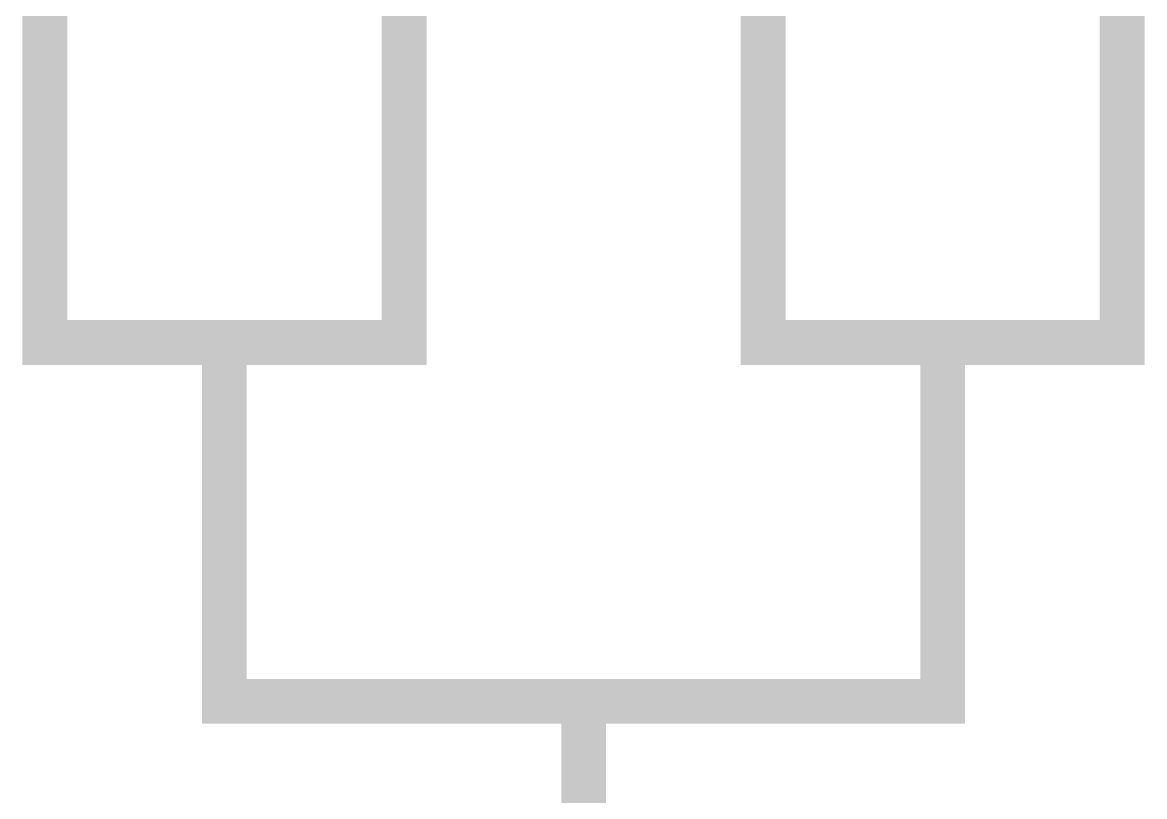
# Model space of a CAD drawing. Extents: x -40166 to 40284, y -45890 to 44060.
# Drawn here: x 10984 to 13485, y 10923 to 12649 of the extents above; entities that cross this region are included whole.
import ezdxf

# ---------------------------------------------------------------- set-up
doc = ezdxf.new("R2010")
doc.units = 0
for name, color, linetype in [('10', 12, 'CONTINUOUS'), ('11', 13, 'CONTINUOUS'), ('12', 14, 'CONTINUOUS'), ('13', 15, 'CONTINUOUS'), ('14', 16, 'CONTINUOUS'), ('15', 17, 'CONTINUOUS'), ('16', 18, 'CONTINUOUS'), ('17', 19, 'CONTINUOUS'), ('18', 20, 'CONTINUOUS'), ('19', 21, 'CONTINUOUS'), ('20', 22, 'CONTINUOUS'), ('21', 23, 'CONTINUOUS'), ('22', 24, 'CONTINUOUS'), ('23', 25, 'CONTINUOUS'), ('24', 26, 'CONTINUOUS'), ('25', 27, 'CONTINUOUS'), ('26', 28, 'CONTINUOUS'), ('27', 29, 'CONTINUOUS'), ('28', 30, 'CONTINUOUS'), ('29', 31, 'CONTINUOUS'), ('3', 6, 'CONTINUOUS'), ('30', 32, 'CONTINUOUS'), ('31', 33, 'CONTINUOUS'), ('32', 34, 'CONTINUOUS'), ('33', 35, 'CONTINUOUS'), ('34', 36, 'CONTINUOUS'), ('35', 37, 'CONTINUOUS'), ('36', 38, 'CONTINUOUS'), ('37', 39, 'CONTINUOUS'), ('38', 40, 'CONTINUOUS'), ('39', 41, 'CONTINUOUS'), ('40', 42, 'CONTINUOUS'), ('41', 43, 'CONTINUOUS'), ('42', 44, 'CONTINUOUS'), ('43', 45, 'CONTINUOUS'), ('44', 46, 'CONTINUOUS'), ('45', 47, 'CONTINUOUS'), ('46', 48, 'CONTINUOUS'), ('47', 49, 'CONTINUOUS'), ('48', 50, 'CONTINUOUS'), ('49', 51, 'CONTINUOUS'), ('5', 7, 'CONTINUOUS'), ('50', 52, 'CONTINUOUS'), ('6', 8, 'CONTINUOUS'), ('7', 9, 'CONTINUOUS'), ('8', 10, 'CONTINUOUS'), ('9', 11, 'CONTINUOUS'), ('L1D0_square', 2, 'CONTINUOUS'), ('L2D0_round', 3, 'CONTINUOUS')]:
    doc.layers.add(name, color=color, linetype=linetype)

# ---------------------------------------------------------------- blocks, each defined once
blk = doc.blocks.new('device')
at = {"layer": '10'}
for points in [[(-1025, -5092), (-1025, -5091), (-324, -5092), (-324, -5091)], [(576, -5092), (576, -5091), (1276, -5092), (1276, -5091)], [(-1025, -5110), (-1025, -5109), (-324, -5110), (-324, -5109)], [(576, -5110), (576, -5109), (1276, -5110), (1276, -5109)], [(-224, -5892), (-224, -5891), (476, -5892), (476, -5891)], [(-224, -5910), (-224, -5909), (476, -5910), (476, -5909)]]:
    blk.add_solid(points, dxfattribs=at)
at = {"layer": '11'}
for points in [[(-1025, -5091), (-1025, -5090), (-324, -5091), (-324, -5090)], [(576, -5091), (576, -5090), (1276, -5091), (1276, -5090)], [(-1025, -5111), (-1025, -5110), (-324, -5111), (-324, -5110)], [(576, -5111), (576, -5110), (1276, -5111), (1276, -5110)], [(-224, -5891), (-224, -5890), (476, -5891), (476, -5890)], [(-224, -5911), (-224, -5910), (476, -5911), (476, -5910)]]:
    blk.add_solid(points, dxfattribs=at)
at = {"layer": '12'}
for points in [[(-1025, -5090), (-1025, -5089), (-324, -5090), (-324, -5089)], [(576, -5090), (576, -5089), (1276, -5090), (1276, -5089)], [(-1025, -5112), (-1025, -5111), (-324, -5112), (-324, -5111)], [(576, -5112), (576, -5111), (1276, -5112), (1276, -5111)], [(-224, -5890), (-224, -5889), (476, -5890), (476, -5889)], [(-224, -5912), (-224, -5911), (476, -5912), (476, -5911)]]:
    blk.add_solid(points, dxfattribs=at)
at = {"layer": '13'}
for points in [[(-1025, -5089), (-1025, -5088), (-324, -5089), (-324, -5088)], [(576, -5089), (576, -5088), (1276, -5089), (1276, -5088)], [(-1025, -5113), (-1025, -5112), (-324, -5113), (-324, -5112)], [(576, -5113), (576, -5112), (1276, -5113), (1276, -5112)], [(-224, -5889), (-224, -5888), (476, -5889), (476, -5888)], [(-224, -5913), (-224, -5912), (476, -5913), (476, -5912)]]:
    blk.add_solid(points, dxfattribs=at)
at = {"layer": '14'}
for points in [[(-1025, -5088), (-1025, -5087), (-324, -5088), (-324, -5087)], [(576, -5088), (576, -5087), (1276, -5088), (1276, -5087)], [(-1025, -5114), (-1025, -5113), (-324, -5114), (-324, -5113)], [(576, -5114), (576, -5113), (1276, -5114), (1276, -5113)], [(-224, -5888), (-224, -5887), (476, -5888), (476, -5887)], [(-224, -5914), (-224, -5913), (476, -5914), (476, -5913)]]:
    blk.add_solid(points, dxfattribs=at)
at = {"layer": '15'}
for points in [[(-1025, -5087), (-1025, -5086), (-324, -5087), (-324, -5086)], [(576, -5087), (576, -5086), (1276, -5087), (1276, -5086)], [(-1025, -5115), (-1025, -5114), (-324, -5115), (-324, -5114)], [(576, -5115), (576, -5114), (1276, -5115), (1276, -5114)], [(-224, -5887), (-224, -5886), (476, -5887), (476, -5886)], [(-224, -5915), (-224, -5914), (476, -5915), (476, -5914)]]:
    blk.add_solid(points, dxfattribs=at)
at = {"layer": '16'}
for points in [[(-1025, -5086), (-1025, -5085), (-324, -5086), (-324, -5085)], [(576, -5086), (576, -5085), (1276, -5086), (1276, -5085)], [(-1025, -5116), (-1025, -5115), (-324, -5116), (-324, -5115)], [(576, -5116), (576, -5115), (1276, -5116), (1276, -5115)], [(-224, -5886), (-224, -5885), (476, -5886), (476, -5885)], [(-224, -5916), (-224, -5915), (476, -5916), (476, -5915)]]:
    blk.add_solid(points, dxfattribs=at)
at = {"layer": '17'}
for points in [[(-1025, -5085), (-1025, -5084), (-324, -5085), (-324, -5084)], [(576, -5085), (576, -5084), (1276, -5085), (1276, -5084)], [(-1025, -5117), (-1025, -5116), (-324, -5117), (-324, -5116)], [(576, -5117), (576, -5116), (1276, -5117), (1276, -5116)], [(-224, -5885), (-224, -5884), (476, -5885), (476, -5884)], [(-224, -5917), (-224, -5916), (476, -5917), (476, -5916)]]:
    blk.add_solid(points, dxfattribs=at)
at = {"layer": '18'}
for points in [[(-1025, -5084), (-1025, -5083), (-324, -5084), (-324, -5083)], [(576, -5084), (576, -5083), (1276, -5084), (1276, -5083)], [(-1025, -5118), (-1025, -5117), (-324, -5118), (-324, -5117)], [(576, -5118), (576, -5117), (1276, -5118), (1276, -5117)], [(-224, -5884), (-224, -5883), (476, -5884), (476, -5883)], [(-224, -5918), (-224, -5917), (476, -5918), (476, -5917)]]:
    blk.add_solid(points, dxfattribs=at)
at = {"layer": '19'}
for points in [[(-1025, -5083), (-1025, -5082), (-324, -5083), (-324, -5082)], [(576, -5083), (576, -5082), (1276, -5083), (1276, -5082)], [(-1025, -5119), (-1025, -5118), (-324, -5119), (-324, -5118)], [(576, -5119), (576, -5118), (1276, -5119), (1276, -5118)], [(-224, -5883), (-224, -5882), (476, -5883), (476, -5882)], [(-224, -5919), (-224, -5918), (476, -5919), (476, -5918)]]:
    blk.add_solid(points, dxfattribs=at)
at = {"layer": '20'}
for points in [[(-1025, -5082), (-1025, -5081), (-324, -5082), (-324, -5081)], [(576, -5082), (576, -5081), (1276, -5082), (1276, -5081)], [(-1025, -5120), (-1025, -5119), (-324, -5120), (-324, -5119)], [(576, -5120), (576, -5119), (1276, -5120), (1276, -5119)], [(-224, -5882), (-224, -5881), (476, -5882), (476, -5881)], [(-224, -5920), (-224, -5919), (476, -5920), (476, -5919)]]:
    blk.add_solid(points, dxfattribs=at)
at = {"layer": '21'}
for points in [[(-1025, -5081), (-1025, -5080), (-324, -5081), (-324, -5080)], [(576, -5081), (576, -5080), (1276, -5081), (1276, -5080)], [(-1025, -5121), (-1025, -5120), (-324, -5121), (-324, -5120)], [(576, -5121), (576, -5120), (1276, -5121), (1276, -5120)], [(-224, -5881), (-224, -5880), (476, -5881), (476, -5880)], [(-224, -5921), (-224, -5920), (476, -5921), (476, -5920)]]:
    blk.add_solid(points, dxfattribs=at)
at = {"layer": '22'}
for points in [[(-1025, -5080), (-1025, -5079), (-324, -5080), (-324, -5079)], [(576, -5080), (576, -5079), (1276, -5080), (1276, -5079)], [(-1025, -5122), (-1025, -5121), (-324, -5122), (-324, -5121)], [(576, -5122), (576, -5121), (1276, -5122), (1276, -5121)], [(-224, -5880), (-224, -5879), (476, -5880), (476, -5879)], [(-224, -5922), (-224, -5921), (476, -5922), (476, -5921)]]:
    blk.add_solid(points, dxfattribs=at)
at = {"layer": '23'}
for points in [[(-1025, -5079), (-1025, -5078), (-324, -5079), (-324, -5078)], [(576, -5079), (576, -5078), (1276, -5079), (1276, -5078)], [(-1025, -5123), (-1025, -5122), (-324, -5123), (-324, -5122)], [(576, -5123), (576, -5122), (1276, -5123), (1276, -5122)], [(-224, -5879), (-224, -5878), (476, -5879), (476, -5878)], [(-224, -5923), (-224, -5922), (476, -5923), (476, -5922)]]:
    blk.add_solid(points, dxfattribs=at)
at = {"layer": '24'}
for points in [[(-1025, -5078), (-1025, -5077), (-324, -5078), (-324, -5077)], [(576, -5078), (576, -5077), (1276, -5078), (1276, -5077)], [(-1025, -5124), (-1025, -5123), (-324, -5124), (-324, -5123)], [(576, -5124), (576, -5123), (1276, -5124), (1276, -5123)], [(-224, -5878), (-224, -5877), (476, -5878), (476, -5877)], [(-224, -5924), (-224, -5923), (476, -5924), (476, -5923)]]:
    blk.add_solid(points, dxfattribs=at)
at = {"layer": '25'}
for points in [[(-1025, -5077), (-1025, -5076), (-324, -5077), (-324, -5076)], [(576, -5077), (576, -5076), (1276, -5077), (1276, -5076)], [(-1025, -5125), (-1025, -5124), (-324, -5125), (-324, -5124)], [(576, -5125), (576, -5124), (1276, -5125), (1276, -5124)], [(-224, -5877), (-224, -5876), (476, -5877), (476, -5876)], [(-224, -5925), (-224, -5924), (476, -5925), (476, -5924)]]:
    blk.add_solid(points, dxfattribs=at)
at = {"layer": '26'}
for points in [[(-1025, -5076), (-1025, -5075), (-324, -5076), (-324, -5075)], [(576, -5076), (576, -5075), (1276, -5076), (1276, -5075)], [(-1025, -5126), (-1025, -5125), (-324, -5126), (-324, -5125)], [(576, -5126), (576, -5125), (1276, -5126), (1276, -5125)], [(-224, -5876), (-224, -5875), (476, -5876), (476, -5875)], [(-224, -5926), (-224, -5925), (476, -5926), (476, -5925)]]:
    blk.add_solid(points, dxfattribs=at)
at = {"layer": '27'}
for points in [[(-1025, -5075), (-1025, -5074), (-324, -5075), (-324, -5074)], [(576, -5075), (576, -5074), (1276, -5075), (1276, -5074)], [(-1025, -5127), (-1025, -5126), (-324, -5127), (-324, -5126)], [(576, -5127), (576, -5126), (1276, -5127), (1276, -5126)], [(-224, -5875), (-224, -5874), (476, -5875), (476, -5874)], [(-224, -5927), (-224, -5926), (476, -5927), (476, -5926)]]:
    blk.add_solid(points, dxfattribs=at)
at = {"layer": '28'}
for points in [[(-1025, -5074), (-1025, -5073), (-324, -5074), (-324, -5073)], [(576, -5074), (576, -5073), (1276, -5074), (1276, -5073)], [(-1025, -5128), (-1025, -5127), (-324, -5128), (-324, -5127)], [(576, -5128), (576, -5127), (1276, -5128), (1276, -5127)], [(-224, -5874), (-224, -5873), (476, -5874), (476, -5873)], [(-224, -5928), (-224, -5927), (476, -5928), (476, -5927)]]:
    blk.add_solid(points, dxfattribs=at)
at = {"layer": '29'}
for points in [[(-1025, -5073), (-1025, -5072), (-324, -5073), (-324, -5072)], [(576, -5073), (576, -5072), (1276, -5073), (1276, -5072)], [(-1025, -5129), (-1025, -5128), (-324, -5129), (-324, -5128)], [(576, -5129), (576, -5128), (1276, -5129), (1276, -5128)], [(-224, -5873), (-224, -5872), (476, -5873), (476, -5872)], [(-224, -5929), (-224, -5928), (476, -5929), (476, -5928)]]:
    blk.add_solid(points, dxfattribs=at)
at = {"layer": '3'}
for points in [[(-1025, -5100), (-1025, -5098), (-324, -5100), (-324, -5098)], [(-1025, -5103), (-1025, -5101), (-324, -5103), (-324, -5101)], [(576, -5100), (576, -5098), (1276, -5100), (1276, -5098)], [(576, -5103), (576, -5101), (1276, -5103), (1276, -5101)], [(-224, -5900), (-224, -5898), (476, -5900), (476, -5898)], [(-224, -5903), (-224, -5901), (476, -5903), (476, -5901)]]:
    blk.add_solid(points, dxfattribs=at)
at = {"layer": '30'}
for points in [[(-1025, -5072), (-1025, -5071), (-324, -5072), (-324, -5071)], [(576, -5072), (576, -5071), (1276, -5072), (1276, -5071)], [(-1025, -5130), (-1025, -5129), (-324, -5130), (-324, -5129)], [(576, -5130), (576, -5129), (1276, -5130), (1276, -5129)], [(-224, -5872), (-224, -5871), (476, -5872), (476, -5871)], [(-224, -5930), (-224, -5929), (476, -5930), (476, -5929)]]:
    blk.add_solid(points, dxfattribs=at)
at = {"layer": '31'}
for points in [[(-1025, -5071), (-1025, -5070), (-324, -5071), (-324, -5070)], [(576, -5071), (576, -5070), (1276, -5071), (1276, -5070)], [(-1025, -5131), (-1025, -5130), (-324, -5131), (-324, -5130)], [(576, -5131), (576, -5130), (1276, -5131), (1276, -5130)], [(-224, -5871), (-224, -5870), (476, -5871), (476, -5870)], [(-224, -5931), (-224, -5930), (476, -5931), (476, -5930)]]:
    blk.add_solid(points, dxfattribs=at)
at = {"layer": '32'}
for points in [[(-1025, -5070), (-1025, -5069), (-324, -5070), (-324, -5069)], [(576, -5070), (576, -5069), (1276, -5070), (1276, -5069)], [(-1025, -5132), (-1025, -5131), (-324, -5132), (-324, -5131)], [(576, -5132), (576, -5131), (1276, -5132), (1276, -5131)], [(-224, -5870), (-224, -5869), (476, -5870), (476, -5869)], [(-224, -5932), (-224, -5931), (476, -5932), (476, -5931)]]:
    blk.add_solid(points, dxfattribs=at)
at = {"layer": '33'}
for points in [[(-1025, -5069), (-1025, -5068), (-324, -5069), (-324, -5068)], [(576, -5069), (576, -5068), (1276, -5069), (1276, -5068)], [(-1025, -5133), (-1025, -5132), (-324, -5133), (-324, -5132)], [(576, -5133), (576, -5132), (1276, -5133), (1276, -5132)], [(-224, -5869), (-224, -5868), (476, -5869), (476, -5868)], [(-224, -5933), (-224, -5932), (476, -5933), (476, -5932)]]:
    blk.add_solid(points, dxfattribs=at)
at = {"layer": '34'}
for points in [[(-1025, -5068), (-1025, -5067), (-324, -5068), (-324, -5067)], [(576, -5068), (576, -5067), (1276, -5068), (1276, -5067)], [(-1025, -5134), (-1025, -5133), (-324, -5134), (-324, -5133)], [(576, -5134), (576, -5133), (1276, -5134), (1276, -5133)], [(-224, -5868), (-224, -5867), (476, -5868), (476, -5867)], [(-224, -5934), (-224, -5933), (476, -5934), (476, -5933)]]:
    blk.add_solid(points, dxfattribs=at)
at = {"layer": '35'}
for points in [[(-1025, -5067), (-1025, -5066), (-324, -5067), (-324, -5066)], [(576, -5067), (576, -5066), (1276, -5067), (1276, -5066)], [(-1025, -5135), (-1025, -5134), (-324, -5135), (-324, -5134)], [(576, -5135), (576, -5134), (1276, -5135), (1276, -5134)], [(-224, -5867), (-224, -5866), (476, -5867), (476, -5866)], [(-224, -5935), (-224, -5934), (476, -5935), (476, -5934)]]:
    blk.add_solid(points, dxfattribs=at)
at = {"layer": '36'}
for points in [[(-1025, -5066), (-1025, -5065), (-324, -5066), (-324, -5065)], [(576, -5066), (576, -5065), (1276, -5066), (1276, -5065)], [(-1025, -5136), (-1025, -5135), (-324, -5136), (-324, -5135)], [(576, -5136), (576, -5135), (1276, -5136), (1276, -5135)], [(-224, -5866), (-224, -5865), (476, -5866), (476, -5865)], [(-224, -5936), (-224, -5935), (476, -5936), (476, -5935)]]:
    blk.add_solid(points, dxfattribs=at)
at = {"layer": '37'}
for points in [[(-1025, -5065), (-1025, -5064), (-324, -5065), (-324, -5064)], [(576, -5065), (576, -5064), (1276, -5065), (1276, -5064)], [(-1025, -5137), (-1025, -5136), (-324, -5137), (-324, -5136)], [(576, -5137), (576, -5136), (1276, -5137), (1276, -5136)], [(-224, -5865), (-224, -5864), (476, -5865), (476, -5864)], [(-224, -5937), (-224, -5936), (476, -5937), (476, -5936)]]:
    blk.add_solid(points, dxfattribs=at)
at = {"layer": '38'}
for points in [[(-1025, -5064), (-1025, -5063), (-324, -5064), (-324, -5063)], [(576, -5064), (576, -5063), (1276, -5064), (1276, -5063)], [(-1025, -5138), (-1025, -5137), (-324, -5138), (-324, -5137)], [(576, -5138), (576, -5137), (1276, -5138), (1276, -5137)], [(-224, -5864), (-224, -5863), (476, -5864), (476, -5863)], [(-224, -5938), (-224, -5937), (476, -5938), (476, -5937)]]:
    blk.add_solid(points, dxfattribs=at)
at = {"layer": '39'}
for points in [[(-1025, -5063), (-1025, -5062), (-324, -5063), (-324, -5062)], [(576, -5063), (576, -5062), (1276, -5063), (1276, -5062)], [(-1025, -5139), (-1025, -5138), (-324, -5139), (-324, -5138)], [(576, -5139), (576, -5138), (1276, -5139), (1276, -5138)], [(-224, -5863), (-224, -5862), (476, -5863), (476, -5862)], [(-224, -5939), (-224, -5938), (476, -5939), (476, -5938)]]:
    blk.add_solid(points, dxfattribs=at)
at = {"layer": '40'}
for points in [[(-1025, -5062), (-1025, -5061), (-324, -5062), (-324, -5061)], [(576, -5062), (576, -5061), (1276, -5062), (1276, -5061)], [(-1025, -5140), (-1025, -5139), (-324, -5140), (-324, -5139)], [(576, -5140), (576, -5139), (1276, -5140), (1276, -5139)], [(-224, -5862), (-224, -5861), (476, -5862), (476, -5861)], [(-224, -5940), (-224, -5939), (476, -5940), (476, -5939)]]:
    blk.add_solid(points, dxfattribs=at)
at = {"layer": '41'}
for points in [[(-1025, -5061), (-1025, -5060), (-324, -5061), (-324, -5060)], [(576, -5061), (576, -5060), (1276, -5061), (1276, -5060)], [(-1025, -5141), (-1025, -5140), (-324, -5141), (-324, -5140)], [(576, -5141), (576, -5140), (1276, -5141), (1276, -5140)], [(-224, -5861), (-224, -5860), (476, -5861), (476, -5860)], [(-224, -5941), (-224, -5940), (476, -5941), (476, -5940)]]:
    blk.add_solid(points, dxfattribs=at)
at = {"layer": '42'}
for points in [[(-1025, -5060), (-1025, -5059), (-324, -5060), (-324, -5059)], [(576, -5060), (576, -5059), (1276, -5060), (1276, -5059)], [(-1025, -5142), (-1025, -5141), (-324, -5142), (-324, -5141)], [(576, -5142), (576, -5141), (1276, -5142), (1276, -5141)], [(-224, -5860), (-224, -5859), (476, -5860), (476, -5859)], [(-224, -5942), (-224, -5941), (476, -5942), (476, -5941)]]:
    blk.add_solid(points, dxfattribs=at)
at = {"layer": '43'}
for points in [[(-1025, -5059), (-1025, -5058), (-324, -5059), (-324, -5058)], [(576, -5059), (576, -5058), (1276, -5059), (1276, -5058)], [(-1025, -5143), (-1025, -5142), (-324, -5143), (-324, -5142)], [(576, -5143), (576, -5142), (1276, -5143), (1276, -5142)], [(-224, -5859), (-224, -5858), (476, -5859), (476, -5858)], [(-224, -5943), (-224, -5942), (476, -5943), (476, -5942)]]:
    blk.add_solid(points, dxfattribs=at)
at = {"layer": '44'}
for points in [[(-1025, -5058), (-1025, -5057), (-324, -5058), (-324, -5057)], [(576, -5058), (576, -5057), (1276, -5058), (1276, -5057)], [(-1025, -5144), (-1025, -5143), (-324, -5144), (-324, -5143)], [(576, -5144), (576, -5143), (1276, -5144), (1276, -5143)], [(-224, -5858), (-224, -5857), (476, -5858), (476, -5857)], [(-224, -5944), (-224, -5943), (476, -5944), (476, -5943)]]:
    blk.add_solid(points, dxfattribs=at)
at = {"layer": '45'}
for points in [[(-1025, -5057), (-1025, -5056), (-324, -5057), (-324, -5056)], [(576, -5057), (576, -5056), (1276, -5057), (1276, -5056)], [(-1025, -5145), (-1025, -5144), (-324, -5145), (-324, -5144)], [(576, -5145), (576, -5144), (1276, -5145), (1276, -5144)], [(-224, -5857), (-224, -5856), (476, -5857), (476, -5856)], [(-224, -5945), (-224, -5944), (476, -5945), (476, -5944)]]:
    blk.add_solid(points, dxfattribs=at)
at = {"layer": '46'}
for points in [[(-1025, -5056), (-1025, -5055), (-324, -5056), (-324, -5055)], [(576, -5056), (576, -5055), (1276, -5056), (1276, -5055)], [(-1025, -5146), (-1025, -5145), (-324, -5146), (-324, -5145)], [(576, -5146), (576, -5145), (1276, -5146), (1276, -5145)], [(-224, -5856), (-224, -5855), (476, -5856), (476, -5855)], [(-224, -5946), (-224, -5945), (476, -5946), (476, -5945)]]:
    blk.add_solid(points, dxfattribs=at)
at = {"layer": '47'}
for points in [[(-1025, -5055), (-1025, -5054), (-324, -5055), (-324, -5054)], [(576, -5055), (576, -5054), (1276, -5055), (1276, -5054)], [(-1025, -5147), (-1025, -5146), (-324, -5147), (-324, -5146)], [(576, -5147), (576, -5146), (1276, -5147), (1276, -5146)], [(-224, -5855), (-224, -5854), (476, -5855), (476, -5854)], [(-224, -5947), (-224, -5946), (476, -5947), (476, -5946)]]:
    blk.add_solid(points, dxfattribs=at)
at = {"layer": '48'}
for points in [[(-1025, -5054), (-1025, -5053), (-324, -5054), (-324, -5053)], [(576, -5054), (576, -5053), (1276, -5054), (1276, -5053)], [(-1025, -5148), (-1025, -5147), (-324, -5148), (-324, -5147)], [(576, -5148), (576, -5147), (1276, -5148), (1276, -5147)], [(-224, -5854), (-224, -5853), (476, -5854), (476, -5853)], [(-224, -5948), (-224, -5947), (476, -5948), (476, -5947)]]:
    blk.add_solid(points, dxfattribs=at)
at = {"layer": '49'}
for points in [[(-1025, -5053), (-1025, -5052), (-324, -5053), (-324, -5052)], [(576, -5053), (576, -5052), (1276, -5053), (1276, -5052)], [(-1025, -5149), (-1025, -5148), (-324, -5149), (-324, -5148)], [(576, -5149), (576, -5148), (1276, -5149), (1276, -5148)], [(-224, -5853), (-224, -5852), (476, -5853), (476, -5852)], [(-224, -5949), (-224, -5948), (476, -5949), (476, -5948)]]:
    blk.add_solid(points, dxfattribs=at)
at = {"layer": '5'}
for points in [[(-1025, -5098), (-1025, -5096), (-324, -5098), (-324, -5096)], [(576, -5098), (576, -5096), (1276, -5098), (1276, -5096)], [(-1025, -5105), (-1025, -5103), (-324, -5105), (-324, -5103)], [(576, -5105), (576, -5103), (1276, -5105), (1276, -5103)], [(-224, -5898), (-224, -5896), (476, -5898), (476, -5896)], [(-224, -5905), (-224, -5903), (476, -5905), (476, -5903)]]:
    blk.add_solid(points, dxfattribs=at)
at = {"layer": '50'}
for points in [[(-1025, -5051), (-1025, -5050), (-324, -5051), (-324, -5050)], [(-1025, -5052), (-1025, -5051), (-324, -5052), (-324, -5051)], [(576, -5051), (576, -5050), (1276, -5051), (1276, -5050)], [(576, -5052), (576, -5051), (1276, -5052), (1276, -5051)], [(-1025, -5150), (-1025, -5149), (-324, -5150), (-324, -5149)], [(576, -5150), (576, -5149), (1276, -5150), (1276, -5149)], [(-224, -5851), (-224, -5850), (476, -5851), (476, -5850)], [(-224, -5852), (-224, -5851), (476, -5852), (476, -5851)], [(-224, -5950), (-224, -5949), (476, -5950), (476, -5949)]]:
    blk.add_solid(points, dxfattribs=at)
at = {"layer": '6'}
for points in [[(-1025, -5096), (-1025, -5095), (-324, -5096), (-324, -5095)], [(576, -5096), (576, -5095), (1276, -5096), (1276, -5095)], [(-1025, -5106), (-1025, -5105), (-324, -5106), (-324, -5105)], [(576, -5106), (576, -5105), (1276, -5106), (1276, -5105)], [(-224, -5896), (-224, -5895), (476, -5896), (476, -5895)], [(-224, -5906), (-224, -5905), (476, -5906), (476, -5905)]]:
    blk.add_solid(points, dxfattribs=at)
at = {"layer": '7'}
for points in [[(-1025, -5095), (-1025, -5094), (-324, -5095), (-324, -5094)], [(576, -5095), (576, -5094), (1276, -5095), (1276, -5094)], [(-1025, -5107), (-1025, -5106), (-324, -5107), (-324, -5106)], [(576, -5107), (576, -5106), (1276, -5107), (1276, -5106)], [(-224, -5895), (-224, -5894), (476, -5895), (476, -5894)], [(-224, -5907), (-224, -5906), (476, -5907), (476, -5906)]]:
    blk.add_solid(points, dxfattribs=at)
at = {"layer": '8'}
for points in [[(-1025, -5094), (-1025, -5093), (-324, -5094), (-324, -5093)], [(576, -5094), (576, -5093), (1276, -5094), (1276, -5093)], [(-1025, -5108), (-1025, -5107), (-324, -5108), (-324, -5107)], [(576, -5108), (576, -5107), (1276, -5108), (1276, -5107)], [(-224, -5894), (-224, -5893), (476, -5894), (476, -5893)], [(-224, -5908), (-224, -5907), (476, -5908), (476, -5907)]]:
    blk.add_solid(points, dxfattribs=at)
at = {"layer": '9'}
for points in [[(-1025, -5093), (-1025, -5092), (-324, -5093), (-324, -5092)], [(576, -5093), (576, -5092), (1276, -5093), (1276, -5092)], [(-1025, -5109), (-1025, -5108), (-324, -5109), (-324, -5108)], [(576, -5109), (576, -5108), (1276, -5109), (1276, -5108)], [(-224, -5893), (-224, -5892), (476, -5893), (476, -5892)], [(-224, -5909), (-224, -5908), (476, -5909), (476, -5908)]]:
    blk.add_solid(points, dxfattribs=at)
at = {"layer": 'L1D0_square'}
for points in [[(-1125, -5150), (-1125, -4250), (-1025, -5150), (-1025, -4250)], [(-324, -5150), (-324, -4250), (-224, -5150), (-224, -4250)], [(476, -5150), (476, -4250), (576, -5150), (576, -4250)], [(1276, -5150), (1276, -4250), (1376, -5150), (1376, -4250)], [(-1125, -5150), (-1125, -5050), (-925, -5150), (-925, -5050)], [(-725, -5950), (-725, -5050), (-625, -5950), (-625, -5050)], [(-424, -5150), (-424, -5050), (-224, -5150), (-224, -5050)], [(476, -5150), (476, -5050), (676, -5150), (676, -5050)], [(876, -5950), (876, -5050), (976, -5950), (976, -5050)], [(1176, -5150), (1176, -5050), (1376, -5150), (1376, -5050)], [(-725, -5950), (-725, -5850), (-124, -5950), (-124, -5850)], [(76, -6300), (76, -5850), (176, -6300), (176, -5850)], [(376, -5950), (376, -5850), (976, -5950), (976, -5850)]]:
    blk.add_solid(points, dxfattribs=at)
at = {"layer": 'L2D0_round'}
for points in [[(-1025, -5150), (-1025, -5050), (-324, -5150), (-324, -5050)], [(576, -5150), (576, -5050), (1276, -5150), (1276, -5050)], [(-224, -5950), (-224, -5850), (476, -5950), (476, -5850)]]:
    blk.add_solid(points, dxfattribs=at)

msp = doc.modelspace()

# ---------------------------------------------------------------- block references
msp.add_blockref('device', (12109, 17035))
msp.add_blockref('device', (12109, 17035))

doc.saveas('drawing.dxf')
